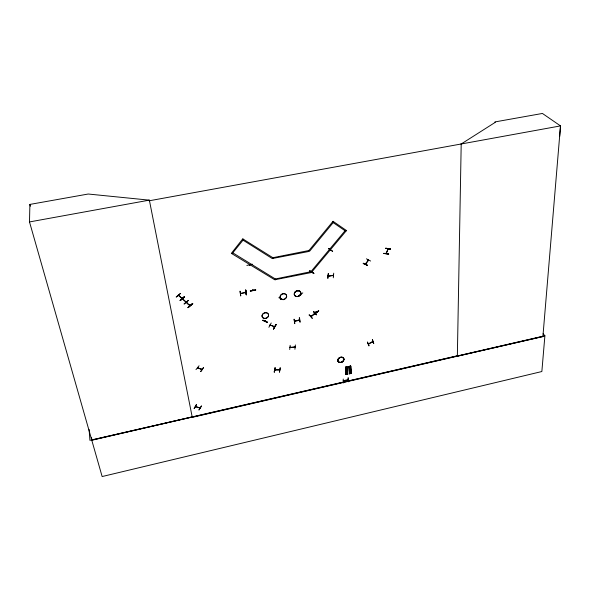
<?xml version="1.0" encoding="UTF-8"?>
<svg xmlns="http://www.w3.org/2000/svg" width="590" height="590" viewBox="0 0 590 590"><rect width="100%" height="100%" fill="white"/><g stroke="black" fill="none" stroke-linecap="round" stroke-linejoin="round"><path stroke-width="0.89" d="M270.154 325.282L270.758 325.311L270.132 324.854M309.698 271.068L313.91 273.443L309.839 270.899M267.3 322.42C253.56 315.849 276.835 326.44 262.904 320.422M263.037 320.215L267.41 322.236M461.21 143.407L457.353 356.198L542.903 336.61M457.361 355.77L91.767 440.066L29.5 221.936L29.891 204.42L88.227 194.022L149.277 200.15L149.403 200.748L560.5 125.906L559.689 136.46M253.154 290.361L252.992 289.756L253.029 290.199M310.79 316.461L311.262 316.011M314.507 313.526L314.669 312.958M328.188 273.649L327.834 278.414L328.401 273.627M328.143 275.847L328.394 276.12L328.269 275.626M333.262 275.198C333.402 276.172 332.915 275.53 333.365 275.242M333.291 277.802L333.719 273.177M197.584 367.843L202.068 369.731L201.736 369.067M201.669 369.561L201.662 369.089M367.496 342.178L368.92 345.917M543.11 333.756L544.895 335.762L541.856 371.53L102.144 476.543L91.782 440.251L91.561 437.352M289.727 349.531L290.155 345.305M289.911 347.149L290.523 347.584L290.376 347.068M294.919 349.287L295.376 344.929M249.415 264.748L249.563 265.544L249.747 264.984M265.633 320.872L265.183 321.144L265.596 320.584M280.796 298.503L280.737 299.307L280.951 298.577M386.229 253.56L386.421 253.095M386.037 253.272L386.229 253.626L387.822 249.142M387.837 248.633L388.191 249.01L387.999 248.663M178.364 295.398L182.214 298.452M178.674 295.487L178.763 295.177M182.384 298.466L182.848 299.005M186.234 302.087L182.465 298.739M189.943 305.657L189.862 305.377C190.356 305.9 186.02 303.26 186.123 301.704M383.861 253.287L388.677 254.054M368.33 343.941L372.747 341.426M368.411 344.081L368.89 343.845L368.573 343.432M372.961 341.853L372.342 341.883M365.269 263.929L365.586 264.357L365.645 263.877M275.014 367.858L274.195 372.15L275.22 367.85M275.36 369.731L274.999 369.901M279.321 369.583L279.793 370.107L279.667 369.583M279.49 372.091L280.221 367.688L279.454 372.12M388.191 249.01L386.236 253.361M294.078 319.256L294.86 323.445M311.837 272.108L311.97 271.459M311.727 271.739L311.977 272.197L312.309 271.843M300.553 294.58L301.062 294.779L300.583 294.159M274.999 367.88L274.424 372.106M316.115 311.727L316.365 312.449L316.388 311.963M240.742 295.9L240.042 291.106L240.713 295.774M385.764 248.206L390.595 249.024L385.779 248.213M388.714 254.039L383.795 253.486L388.611 253.943M294.535 321.358L295.015 321.004M178.305 295.31L178.232 295.037M240.455 293.495L240.868 293.311M265.227 321.122L265.301 320.495M280.7 298.968L280.685 298.57M365.704 263.678L365.557 263.605M347.997 379.547L343.653 380.712M311.874 272.064L312.221 271.658M194.28 408.575L196.581 404.467M194.081 408.523L196.381 404.556M199.627 407.447L199.641 407.948L199.693 407.417M198.978 409.932L201.537 406.045M201.338 405.972L199 409.895M271.223 322.973L268.885 327.295M274.763 326.654C273.568 326.196 275.176 327.598 274.645 326.373M273.495 328.792C281.519 315.348 268.089 338.446 275.987 324.522M273.524 328.925L276.068 324.648M388.021 249.371L387.623 249.054M386.457 253.56L386.162 252.948M299.049 319.758L299.123 320.274L299.528 319.928M299.403 319.655L299.572 320.171L299.514 319.677M328.298 275.943L328.77 275.877M390.418 249.135L385.69 248.397M390.499 249.223L385.668 248.412M294.543 347.104L295.007 347.023M278.797 297.692L283.215 299.772M265.434 321.159L265.647 320.842M370.616 261.031L366.383 258.826M368.448 260.043L365.284 263.995M365.645 264.283L368.588 260.116L368.315 259.748M368.315 260.544L367.99 260.116L368.352 260.522L368.455 259.821M199.066 365.756L195.976 369.62M200.777 371.634L203.55 367.504L200.703 371.486M345.054 230.749L310.886 271.695L275.346 278.974L274.697 279.756L231.346 253.361L242.829 238.766M309.212 314.802C316.565 323.748 309.072 313.563 309.079 315.119M349.811 373.713L349.376 366.39L349.988 373.677M350.689 366.132L350.268 366.272L350.748 373.5L350.512 366.058L349.155 366.368L349.487 373.795L349.877 373.647M350.357 366.169L350.755 373.507L351.109 373.249M345.924 374.598L347.776 374.178L347.281 366.951L346.824 367.01L347.333 374.237M349.376 366.39L348.985 366.567L349.472 373.795L349.066 366.456L350.674 366.102L351.271 373.382M347.031 367.01L347.215 374.311L347.576 374.06M346.485 374.466L345.939 374.606L345.821 367.194L346.485 374.473L346.013 374.495M347.569 374.237L347.119 366.906L345.423 367.371L345.983 367.245M346.824 367.01L347.761 374.193M243.021 240.152L272.189 258.516L272.86 257.705L308.99 250.492L333.092 221.243M308.872 250.278L309.787 251.008L333.188 222.622M275.346 279.66L310.982 272.617L310.783 271.489L311.668 272.189L346.522 230.461M332.399 251.288L328.409 248.611M309.706 271.083L309.816 270.714L313.91 273.443M330.068 250.462L330.275 249.799M311.291 316.292L311.151 316.151M328.357 275.936L333.446 275.486M252.874 290.051L252.948 290.501L252.734 289.823M294.882 346.743L295.037 347.259L290.074 347.576M369.052 345.681L367.437 342.06M180.452 293.414L176.226 296.969M176.263 297.021L180.488 293.473M181.934 298.238L181.882 297.935M184.272 296.726C175.636 303.607 182.612 299.639 184.242 296.689M184.456 296.977L180.275 300.546M184.058 303.902L188.402 300.406L184.228 304.034M188.062 307.427L192.193 303.776L192.414 304.079M188.217 307.56C202.245 295.701 178.807 315.739 192.163 303.739M313.681 311.483L316.55 314.765M310.657 316.188L310.93 316.579L314.898 313.032M316.506 314.831L313.474 311.608L316.424 314.677M298.437 296.033L302.803 292.876M328.667 248.523L332.664 251.193M314.5 314.138C327.362 304.064 305.465 320.665 318.733 310.967M199.899 407.705L200.017 407.506M461.203 143.982L495.327 122.292L494.87 121.938L542.424 113.457L560.5 125.906L542.911 336.462L192.266 417.344L149.359 200.135L29.5 221.936M314.75 312.958C316.093 313.423 310.325 317.663 310.716 316.093M294.675 323.644L294.137 319.271M350.777 373.507L350.298 366.279M351.087 373.433L349.708 373.728M345.762 367.305L346.249 374.532L345.821 367.194M349.228 366.501L349.538 366.442M350.829 366.154L351.293 373.382M373.677 343.417L372.356 339.803L373.684 343.424M372.386 339.81L373.736 343.579M368.175 343.668L368.433 344.044L372.88 341.89L372.637 341.433M195.438 406.252L195.504 406.768L195.356 406.392M200.017 408.022L195.489 406.731M240.971 293.584L240.838 293.075M245.691 292.323L245.654 292.087M372.519 342.082L372.32 341.595M368.455 344.051L368.256 343.587M198.019 368.02L197.731 367.378M202.023 369.701L202.031 369.215L202.193 369.576L197.731 367.703M245.794 292.618L240.602 293.687L240.351 293.23M300.015 322.015L299.27 317.811M299.528 317.767L300.059 322.177M299.646 319.95L294.506 321.012M294.675 321.498L299.617 320.112M185.776 301.468L186.012 301.925M333.446 275.663C332.074 274.793 327.907 277.514 328.63 275.596M91.782 440.251L544.895 335.762M348.543 381.811L348.262 377.851M316.218 311.963L316.557 312.302L316.166 311.749M350.976 370.719L349.369 371.088M349.413 371.737L350.984 371.302M351.065 372.098L349.464 372.467M347.562 373.396L345.961 373.765M343.218 379.031L343.424 382.969M192.178 416.916L89.916 440.324L89.112 429.483M345.651 367.917L347.009 367.607M349.199 367.105L350.563 366.796M345.563 368.013L347.171 367.644M349.11 367.201L350.718 366.832M240.514 293.488L245.772 292.109M246.155 294.639L246.517 294.735L245.853 290.044L246.502 294.72M272.868 258.427L309.072 251.436L308.99 250.492M250.285 290.914L255.743 289.985M250.367 291.261L255.743 289.941L250.278 290.87M252.343 264.187L246.849 265.441M347.717 380.108L347.517 379.658L348.107 379.812M343.306 380.587C342.967 382.364 348.985 380.292 347.894 379.532M195.585 406.54L200.165 407.882M186.647 302.729C185.312 300.443 190.504 306.874 190.076 305.2M181.794 297.943L181.993 298.363M270.272 325.112L274.748 326.676M245.226 292.478L245.226 292.227M290.088 347.422L294.926 346.787M343.461 381.066L343.21 380.653M300.435 294.277L300.679 294.602M245.838 292.352L245.278 292.161M279.822 369.915L274.888 369.606M274.77 369.657L274.955 370.137L279.623 369.819M245.602 290.088L246.259 294.757M348.041 377.895L348.277 381.044M294.631 347.296L294.469 346.817M195.843 406.842L195.769 406.532M294.587 321.521L294.41 321.085M314.573 313.666L314.389 313.187M178.571 295.221L178.608 295.649M345.674 367.312L346.013 374.532M274.697 326.86L270.043 325.002M249.725 265.028L249.784 265.463M363.3 263.169L367.445 265.279M178.549 295.236L182.347 298.968L182.14 298.171M275.449 279.889L275.346 278.974L232.799 252.837M242.925 238.98L272.86 257.705L272.971 258.649M333.225 221.449L346.655 230.668M186.049 302.176L182.317 298.865L182.509 298.496M332.952 275.744L332.841 275.287M184.331 296.873L180.12 300.413M316.1 312.103L316.365 312.405L315.967 311.837M314.264 313.806L318.6 310.797M345.829 231.28L332.399 222.076M330.415 249.894L330.208 250.558L329.913 250.145M330.238 249.843L330.562 250.145M332.834 275.36L333.026 275.751M368.639 343.446L368.898 343.822M328.158 275.685L328.394 276.149M311.955 271.887L311.749 271.754M351.065 372.519L349.494 372.954M347.399 371.464L345.829 371.899M347.444 372.113L345.873 372.548M347.495 372.843L345.924 373.278M343.638 380.513L343.896 380.948M294.867 320.908L294.904 321.13M294.528 346.773L294.44 347.053M243.7 239.304L232.128 253.671M249.607 264.711L249.673 265.205M249.371 264.866L249.592 265.5L249.533 265.065M274.239 326.358L274.306 326.779M270.25 324.847L270.544 325.474M265.441 320.51L265.655 320.886M275.235 369.606L275.412 370.085M185.673 301.903L185.762 301.512M189.626 305.406L189.729 304.978M29.891 204.42L30.392 206.19M186.75 302.257L186.86 302.641M182.775 298.732L182.885 299.115M198.048 367.511L198.188 367.894M197.51 367.518L197.65 367.902M245.543 289.97L246.214 294.794M346.758 367.076L347.222 374.311M346.138 374.554L345.6 367.179L346.957 366.869L347.458 374.259M349.332 366.486L349.781 373.721M346.219 371.28L346.927 371.199L346.256 371.199M349.767 370.476L350.467 370.387L349.767 370.476M363.241 263.465L367.555 265.375L363.233 263.509M347.385 370.8L345.74 371.095L347.385 370.8M350.925 369.989L349.324 370.358L350.925 369.989M263.981 318.327A3.363 2.773 -22.3 0 0 268.583 314.89A3.37 2.78 -22.3 0 0 263.376 313.504A3.37 2.78 -22.3 0 0 263.981 318.334A3.37 2.78 -22.3 0 0 268.583 314.89A3.363 2.773 -22.3 0 0 263.376 313.511A3.363 2.773 -22.3 0 0 263.981 318.327M296.969 296.571A3.4 2.817 -26 0 0 300.642 292.234A3.37 2.795 -26 0 0 295.03 292.057A3.4 2.817 -26 0 0 296.969 296.571M300.642 292.234A3.4 2.817 -26 0 0 295.03 292.087A3.37 2.795 -26 0 0 296.954 296.497A3.37 2.795 -26 0 0 300.598 292.197M297.013 296.623A3.378 2.803 -26 0 0 300.664 292.308A3.378 2.803 -26 0 0 295.074 292.168A3.378 2.803 -26 0 0 297.013 296.623M282.839 299.587A3.393 2.817 -24.6 0 0 286.482 295.266A3.393 2.817 -24.6 0 0 280.847 295.125A3.393 2.817 -24.6 0 0 282.839 299.587M282.787 299.462A3.385 2.81 -24.6 0 0 286.423 295.155A3.385 2.81 -24.6 0 0 280.803 295.015A3.385 2.81 -24.6 0 0 282.787 299.462M340.26 362.54A3.171 2.471 -27 0 0 343.756 358.602A3.171 2.471 -27 0 0 338.601 358.595A3.171 2.471 -27 0 0 340.26 362.54A3.164 2.463 -27 0 0 343.756 358.602A3.164 2.463 -27 0 0 338.608 358.602A3.164 2.463 -27 0 0 340.26 362.54M340.201 362.422A3.171 2.471 -27 0 0 343.697 358.484A3.171 2.471 -27 0 0 338.542 358.477A3.171 2.471 -27 0 0 340.201 362.422A3.157 2.456 -27 0 0 343.69 358.491A3.157 2.456 -27 0 0 338.549 358.484A3.157 2.456 -27 0 0 340.201 362.415"/></g></svg>
